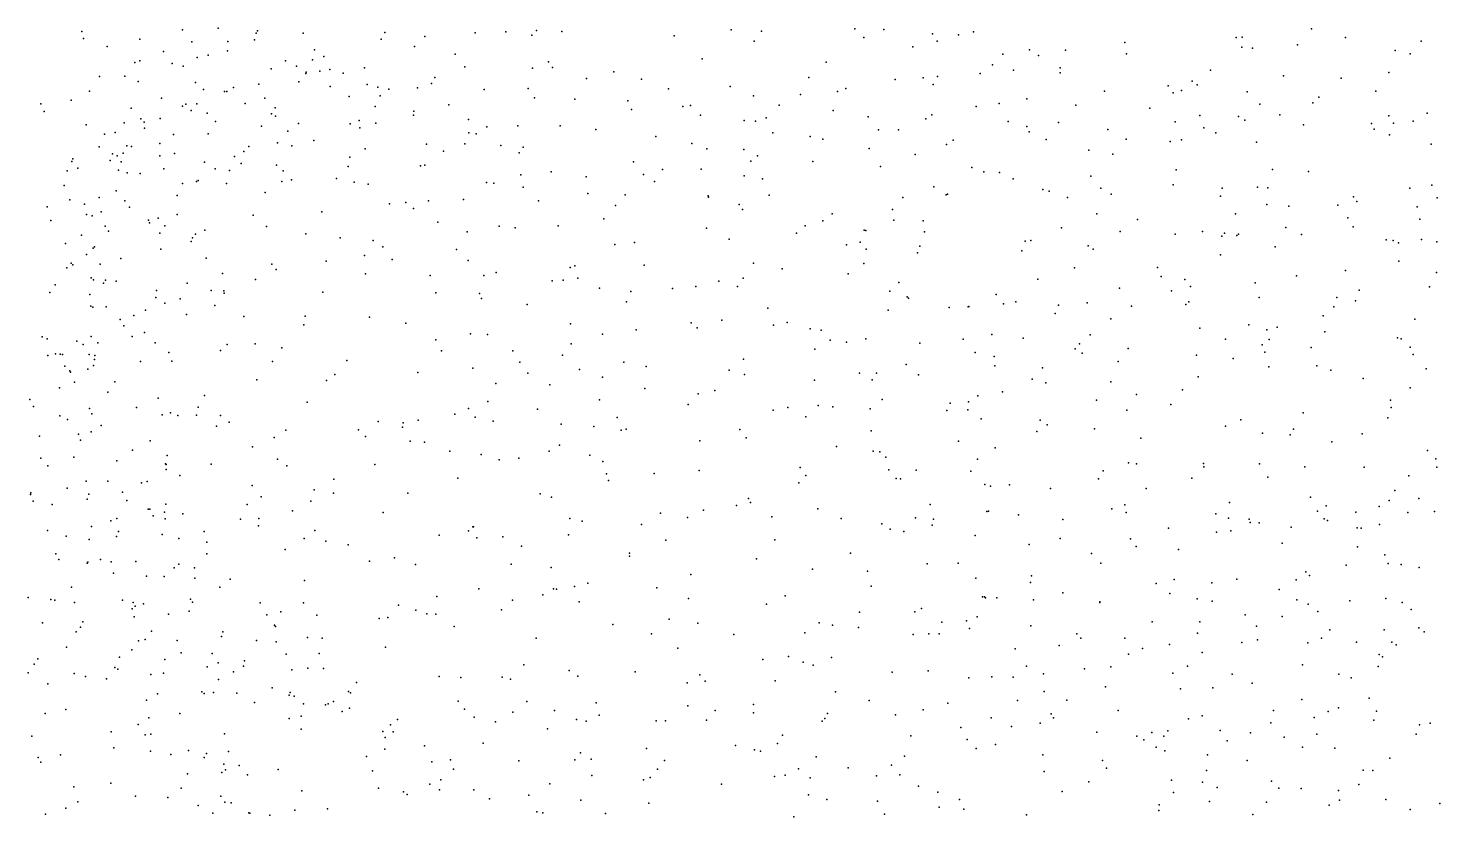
# Model space of a CAD drawing. Header units: metres. Extents: x -24.3 to 24.3, y -27.7 to 27.7.
# Drawn here: x -6.207 to -3.187, y 1.699 to 3.387 of the extents above; entities that cross this region are included whole.
import ezdxf

# ---------------------------------------------------------------- set-up
doc = ezdxf.new("R2010")
doc.units = ezdxf.units.M

msp = doc.modelspace()

# ---------------------------------------------------------------- linework, layer by layer
for p in [(-5.8775, 3.3838, 14.2317), (-5.8008, 3.387, 28.3962), (-4.7033, 3.3835, 17.2505), (-4.4388, 3.3854, 16.8929), (-4.3769, 3.3844, 13.0393), (-3.4621, 3.386, 22.4225), (-6.0926, 3.3801, 19.2052), (-6.0896, 3.3651, 17.1321), (-5.9688, 3.3639, 17.2583), (-5.8575, 3.3576, 28.2289), (-5.7801, 3.3589, 26.9518), (-5.7232, 3.3625, 13.8383), (-5.7201, 3.3762, 20.4579), (-5.7169, 3.3814, 17.4743), (-5.6191, 3.3764, 13.7524), (-5.4527, 3.3635, 13.6448), (-5.4446, 3.3782, 17.5902), (-5.3587, 3.3691, 29.0114), (-5.2513, 3.3773, 13.6479), (-5.1859, 3.3792, 1.4972), (-5.1297, 3.3722, 29.1382), (-5.1199, 3.3823, 13.4156), (-5.0656, 3.38, 17.5476), (-4.8258, 3.3704, 25.3034), (-4.6541, 3.3594, 25.3284), (-4.6388, 3.3807, 1.9202), (-4.4194, 3.3675, 13.348), (-4.2727, 3.3749, 16.7263), (-4.2629, 3.3591, 19.69), (-4.2173, 3.3728, 29.5216), (-4.1847, 3.3793, 25.1707), (-3.8611, 3.3562, 12.8481), (-3.6228, 3.367, 22.1378), (-3.6103, 3.3678, 15.7636), (-3.3891, 3.3674, -11.792), (-3.227, 3.3595, 22.9572), (-6.0383, 3.3478, 14.6155), (-5.918, 3.3371, 27.9988), (-5.846, 3.3244, 27.0603), (-5.8224, 3.3295, 14.0202), (-5.7814, 3.3385, 28.5175), (-5.5953, 3.3407, 26.3967), (-5.5751, 3.3262, -13.4372), (-5.3807, 3.3481, 1.3334), (-5.2942, 3.3312, 17.5349), (-4.3145, 3.347, 15.8265), (-4.122, 3.3313, 25.0275), (-4.0654, 3.3409, -24.0749), (-4.0461, 3.3286, -12.2338), (-3.9885, 3.34, 15.7684), (-3.858, 3.332, 24.8875), (-3.6106, 3.3465, 12.7808), (-3.588, 3.3443, 24.8957), (-3.4918, 3.3517, 15.9776), (-3.2827, 3.3395, 29.1818), (-3.2508, 3.3322, 24.8643), (-5.9797, 3.3138, 27.6539), (-5.9688, 3.3175, 27.513), (-5.8996, 3.3118, 19.3189), (-5.8763, 3.306, 16.2175), (-5.6874, 3.3002, 26.0689), (-5.6567, 3.317, 13.6086), (-5.6337, 3.3058, 26.5557), (-5.6125, 3.2933, 28.8166), (-5.5994, 3.319, 19.637), (-5.5834, 3.2954, 16.0767), (-5.5621, 3.2989, 25.8137), (-5.4878, 3.3022, 25.6509), (-5.2732, 3.3046, 13.4867), (-5.1289, 3.3017, 17.4809), (-5.094, 3.3152, 13.549), (-5.0859, 3.3026, 25.3605), (-4.9547, 3.294, 13.5464), (-4.7657, 3.3213, -12.8973), (-4.5005, 3.3144, 20.7168), (-4.1442, 3.3089, 13.1565), (-4.0992, 3.2975, 19.5111), (-3.9993, 3.3025, 24.9133), (-3.6777, 3.2973, 16.0956), (-3.2962, 3.2924, 12.5961), (-6.0551, 3.2835, 20.813), (-6.0008, 3.2843, 14.4783), (-5.9722, 3.2733, 14.2718), (-5.8493, 3.2708, 17.2096), (-5.714, 3.2671, 1.0426), (-5.6287, 3.2725, 26.1438), (-5.6136, 3.2901, 26.0068), (-5.5616, 3.262, 13.3507), (-5.5339, 3.2906, 13.5129), (-5.4824, 3.2663, 28.9643), (-5.3446, 3.2689, 19.7617), (-5.3378, 3.2816, 15.9713), (-5.0133, 3.2791, 29.2435), (-4.8957, 3.2777, 17.3684), (-4.7057, 3.262, 29.474), (-4.5373, 3.2818, 16.9307), (-4.3523, 3.2773, 16.8064), (-4.2929, 3.2806, 25.1745), (-4.2711, 3.2665, 2.3096), (-4.2622, 3.2838, 13.2108), (-4.1708, 3.2904, 16.625), (-3.9994, 3.2915, 16.4502), (-3.7684, 3.2637, 25.0561), (-3.7174, 3.2735, 24.817), (-3.7064, 3.2656, 12.7895), (-3.5214, 3.285, 24.7992), (-3.3987, 3.28, 19.0541), (-6.1158, 3.2327, 14.2389), (-6.0764, 3.2525, 16.9198), (-5.9222, 3.2371, 27.1524), (-5.8326, 3.2561, 13.843), (-5.7877, 3.2513, 13.3215), (-5.7826, 3.2516, 13.2017), (-5.7681, 3.2601, 13.4625), (-5.701, 3.2371, 17.2831), (-5.5209, 3.2409, 13.7747), (-5.4596, 3.2606, 13.4132), (-5.4543, 3.2422, 13.2742), (-5.4357, 3.2569, 17.4647), (-5.3749, 3.2593, 25.512), (-5.2322, 3.2559, 13.3822), (-5.1379, 3.2581, -13.1928), (-5.1243, 3.2377, 29.1877), (-5.0383, 3.2349, 20.2391), (-4.8379, 3.2572, 1.6514), (-4.6557, 3.2424, 13.1801), (-4.555, 3.245, 15.8088), (-4.4759, 3.2517, 25.3153), (-4.458, 3.2582, 29.6218), (-4.0709, 3.236, 13.063), (-3.9046, 3.2525, 16.3525), (-3.7581, 3.2487, 16.1835), (-3.74, 3.254, 29.4305), (-3.5995, 3.2506, 19.1611), (-3.4464, 3.2396, 29.2878), (-3.3239, 3.2521, 12.6304), (-6.1808, 3.2255, 14.7741), (-6.1735, 3.2091, 16.8326), (-5.9873, 3.216, 27.8794), (-5.8771, 3.2201, 13.5277), (-5.8703, 3.2245, 28.3878), (-5.8588, 3.2106, 12.9486), (-5.8469, 3.2249, 13.0819), (-5.825, 3.2049, 28.5334), (-5.7431, 3.226, 26.7666), (-5.6871, 3.2039, 26.4455), (-5.6793, 3.2169, 12.9806), (-5.4651, 3.2193, 1.141), (-5.3827, 3.2098, 29.0751), (-5.3073, 3.2231, 13.2627), (-4.9249, 3.2315, 20.0101), (-4.9171, 3.2131, 13.4536), (-4.807, 3.2196, 17.196), (-4.7907, 3.2216, 19.8332), (-4.601, 3.2222, 29.5863), (-4.4856, 3.2111, 1.8936), (-4.1796, 3.2192, 21.2139), (-4.1299, 3.2261, 24.925), (-3.9662, 3.2224, 29.5757), (-3.8076, 3.2161, 24.7559), (-3.5727, 3.2247, 16.0703), (-3.5299, 3.2016, 22.2677), (-3.4587, 3.2273, 12.5662), (-3.2141, 3.2049, 12.5231), (-6.0837, 3.1804, 14.6363), (-6.0021, 3.1847, 27.505), (-5.9668, 3.1928, 28.0662), (-5.9591, 3.186, 13.7095), (-5.9584, 3.1733, 13.0336), (-5.9253, 3.1938, 13.3044), (-5.8069, 3.1874, 14.0087), (-5.7087, 3.1771, 26.1298), (-5.6787, 3.1991, 26.2993), (-5.6294, 3.1834, 12.8736), (-5.5185, 3.1822, 25.6462), (-5.4994, 3.1893, 12.988), (-5.498, 3.174, 17.3292), (-5.4635, 3.1838, 20.4057), (-5.383, 3.2009, 13.117), (-5.2657, 3.1916, 29.1343), (-5.2265, 3.1757, 1.2677), (-5.1601, 3.1779, 25.39), (-5.0692, 3.1779, 13.3249), (-4.7694, 3.2009, 25.3105), (-4.676, 3.1898, -24.152), (-4.6515, 3.1878, 19.6522), (-4.6283, 3.1952, 25.2966), (-4.4101, 3.1977, 19.6177), (-4.287, 3.1933, 25.0492), (-4.2745, 3.2013, 16.7246), (-4.1107, 3.1877, 25.2537), (-4.071, 3.1766, 24.8199), (-4.0034, 3.185, 12.9745), (-3.7532, 3.187, -12.0131), (-3.7011, 3.2004, 3.0357), (-3.6922, 3.1736, 24.7358), (-3.618, 3.1978, 12.6257), (-3.6044, 3.1901, 29.3705), (-3.4792, 3.1799, 24.7889), (-3.3335, 3.183, 3.4651), (-3.2967, 3.1998, 16.0945), (-3.2866, 3.1835, 24.7912), (-3.2442, 3.1882, 24.29), (-6.0443, 3.1606, 14.4661), (-6.0218, 3.1639, 14.2958), (-5.8968, 3.1592, 12.8137), (-5.8222, 3.1613, 26.8778), (-5.6742, 3.142, 12.6678), (-5.6523, 3.1667, 25.8604), (-5.5966, 3.147, 25.7531), (-5.2646, 3.1628, 17.3671), (-5.2489, 3.1612, 25.8371), (-4.9928, 3.1702, 25.3419), (-4.8647, 3.1553, 25.6086), (-4.6147, 3.1628, 13.3652), (-4.5346, 3.1552, 16.8587), (-4.5072, 3.1495, 25.406), (-4.3886, 3.1693, 25.1666), (-4.3458, 3.1697, 13.2034), (-4.2287, 3.1472, 13.1365), (-4.0661, 3.1653, 16.5201), (-4.0299, 3.1489, 21.3587), (-3.8975, 3.1702, 12.878), (-3.8585, 3.1496, 29.5738), (-3.7641, 3.1445, 12.8022), (-3.7403, 3.148, 12.6235), (-3.6662, 3.1634, 15.6519), (-3.5795, 3.1429, 12.5019), (-3.328, 3.171, 12.4546), (-3.2946, 3.1588, 22.7621), (-6.0554, 3.1335, 18.9601), (-6.0271, 3.1185, 13.858), (-6.0171, 3.1142, 16.8715), (-6.0042, 3.1195, 14.0375), (-5.9968, 3.135, 12.9188), (-5.9863, 3.1338, 27.2133), (-5.926, 3.1138, 12.6855), (-5.9259, 3.1402, 16.9701), (-5.8949, 3.1187, 28.444), (-5.7661, 3.1122, 28.7028), (-5.7461, 3.1234, 26.6351), (-5.7354, 3.1341, 16.0219), (-5.6433, 3.1352, 20.6199), (-5.5191, 3.1108, 17.2216), (-5.4863, 3.1289, 25.9763), (-5.3555, 3.1389, 12.8805), (-5.3192, 3.1242, 19.5248), (-5.2733, 3.1398, 13.0257), (-5.196, 3.1357, 13.1458), (-5.1569, 3.1203, 15.8028), (-5.1489, 3.1328, 17.3141), (-4.7876, 3.1406, 13.3833), (-4.7556, 3.1289, 29.58), (-4.6767, 3.1271, 16.9595), (-4.6469, 3.1138, 29.6696), (-4.4079, 3.1294, 29.7439), (-4.3101, 3.1171, 13.0142), (-4.2427, 3.1382, -12.46), (-3.9379, 3.1263, 16.388), (-3.8866, 3.1178, 2.6971), (-3.2061, 3.1386, 18.9617), (-6.1245, 3.0819, 13.4349), (-6.1143, 3.102, 13.0231), (-6.1118, 3.1075, 13.228), (-6.1012, 3.0873, 14.7397), (-6.032, 3.1042, 27.6456), (-6.0147, 3.083, 27.4442), (-6.0089, 3.1009, 12.8023), (-5.9176, 3.0859, -13.6574), (-5.8306, 3.1005, 0.8742), (-5.8074, 3.0862, 26.7858), (-5.7771, 3.0822, 26.1245), (-5.752, 3.0976, 26.3595), (-5.6766, 3.0941, -24.0787), (-5.6623, 3.0821, 17.1199), (-5.5233, 3.0911, 28.9936), (-5.3679, 3.0923, 17.2948), (-5.359, 3.0936, 12.7261), (-4.9128, 3.1009, 20.3665), (-4.8503, 3.0847, 17.1205), (-4.7679, 3.0857, 17.0314), (-4.6615, 3.1024, 20.6778), (-4.5289, 3.1021, 29.7317), (-4.3842, 3.091, 16.733), (-4.1886, 3.0891, 2.1805), (-3.7515, 3.0836, 12.5178), (-3.5456, 3.0845, 12.3853), (-6.1305, 3.0507, 13.6011), (-5.9958, 3.0776, 28.1417), (-5.9679, 3.0764, 28.3016), (-5.8775, 3.0544, 12.5791), (-5.8473, 3.0588, 26.0964), (-5.844, 3.061, 28.5735), (-5.7836, 3.0545, 26.5327), (-5.6649, 3.0593, 28.8614), (-5.6445, 3.0624, 13.8997), (-5.5479, 3.0652, 19.3337), (-5.5101, 3.0577, 25.6), (-5.48, 3.0534, 15.8444), (-5.2271, 3.0567, 25.407), (-5.2111, 3.0553, 12.8646), (-5.1535, 3.0731, 13.0141), (-5.0888, 3.0799, 29.3097), (-5.0135, 3.0693, 17.2008), (-4.8909, 3.0736, 13.2473), (-4.8672, 3.059, 25.3374), (-4.676, 3.0712, 1.5724), (-4.6368, 3.0644, 13.2875), (-4.1628, 3.0794, 29.7675), (-4.1297, 3.078, 16.5702), (-4.1004, 3.0647, 24.7827), (-3.9342, 3.0704, 12.7821), (-3.7578, 3.0517, 16.1903), (-3.4683, 3.0803, 29.3159), (-3.2044, 3.0508, 12.3121), (-6.056, 3.0247, 14.1903), (-6.019, 3.039, 27.3278), (-5.8891, 3.0288, 16.9435), (-5.7008, 3.0353, 12.523), (-5.276, 3.0201, -13.3641), (-5.1482, 3.047, 20.4184), (-5.0105, 3.0332, 19.5622), (-4.9305, 3.0306, 29.4948), (-4.7525, 3.0284, 25.3285), (-4.7523, 3.0256, 29.6916), (-4.6224, 3.0294, 29.7506), (-4.3364, 3.0244, 29.8376), (-4.27, 3.0472, 24.9367), (-4.2435, 3.0303, 21.1094), (-4.241, 3.032, 16.6138), (-4.037, 3.0417, 12.8997), (-4.0231, 3.0383, 16.4619), (-3.9838, 3.025, 15.5909), (-3.9129, 3.045, 24.7072), (-3.8908, 3.0317, 12.6317), (-3.6565, 3.0279, 12.3581), (-3.6531, 3.0446, 29.4878), (-3.5771, 3.0466, 16.0757), (-3.5556, 3.0452, 3.0861), (-3.3722, 3.0258, 24.7293), (-3.2516, 3.0449, 16.1059), (-3.1933, 3.0242, 29.1862), (-6.167, 3.0049, 14.8428), (-6.1187, 3.0195, 12.8303), (-6.0873, 3.0103, 16.8115), (-6.0511, 2.9937, 27.6006), (-6.0006, 3.0179, 14.1877), (-5.9908, 3.0039, 12.6051), (-5.5796, 2.9942, 17.0812), (-5.4343, 3.0111, 29.0836), (-5.3999, 3.0141, 12.5757), (-5.3831, 3.0014, -24.1406), (-5.3508, 3.0177, 1.062), (-5.1158, 3.0179, 25.3809), (-4.9509, 3.0079, 17.0818), (-4.6863, 3.0099, 19.4957), (-4.6796, 2.9989, 15.67), (-4.4871, 2.9899, 29.8317), (-4.3582, 2.9989, 25.0136), (-3.5577, 3.0101, 12.2792), (-3.5104, 3.0065, 24.696), (-3.4053, 3.0083, 16.0492), (-3.365, 3.0163, 22.5708), (-3.236, 3.0048, 24.7292), (-6.1593, 2.9755, 13.818), (-6.0831, 2.9887, 14.424), (-6.071, 2.9852, 20.9259), (-6.0426, 2.9633, 27.9559), (-5.9503, 2.9763, 27.0524), (-5.9483, 2.9705, 25.9438), (-5.9297, 2.9803, 28.4758), (-5.9149, 2.964, 26.3114), (-5.8891, 2.9884, 26.9067), (-5.7259, 2.9868, 25.6525), (-5.698, 2.9624, 15.7696), (-5.3309, 2.9717, 29.1602), (-5.1999, 2.9637, 12.7508), (-5.1654, 2.96, 29.3014), (-5.0739, 2.9642, 1.1539), (-4.9759, 2.9791, 13.0678), (-4.5455, 2.9643, 13.2037), (-4.5077, 2.9746, 25.275), (-4.3558, 2.976, -24.2077), (-4.2924, 2.9748, 13.1207), (-3.9965, 2.9598, 19.2834), (-3.9213, 2.9896, 16.3402), (-3.834, 2.978, 12.4293), (-3.6243, 2.9897, 24.7343), (-3.5169, 2.9608, 15.5307), (-3.3844, 2.9812, -11.883), (-3.3725, 2.9616, 24.443), (-3.2299, 2.9786, 22.8838), (-6.0937, 2.944, 14.6825), (-6.0356, 2.9528, 27.4706), (-5.926, 2.9486, 15.6685), (-5.8592, 2.9305, 25.7184), (-5.8561, 2.9385, 26.8026), (-5.8498, 2.9466, 26.5416), (-5.8297, 2.9548, 19.0501), (-5.6139, 2.9471, 28.9541), (-5.5404, 2.9386, 0.9335), (-5.4696, 2.9329, 12.4759), (-5.2682, 2.9514, 17.129), (-4.7561, 2.9589, 13.1837), (-4.7077, 2.9359, 16.8409), (-4.5637, 2.9486, 16.7658), (-4.4193, 2.9549, 13.1768), (-4.4151, 2.9539, -12.6584), (-4.2896, 2.9515, 1.7844), (-4.0742, 2.9312, 12.8275), (-4.0626, 2.9329, 24.7153), (-3.8711, 2.9521, 29.7215), (-3.7533, 2.9459, 15.5346), (-3.6947, 2.9521, 16.0905), (-3.6539, 2.9418, 12.2281), (-3.6483, 2.9486, 2.903), (-3.6217, 2.9433, -24.1875), (-3.6177, 2.9462, 22.0638), (-3.4831, 2.9454, 12.1446), (-3.3023, 2.9342, 16.0581), (-3.2869, 2.9329, 29.2278), (-3.2268, 2.9349, 15.5011), (-3.1935, 2.9295, 23.2491), (-6.1278, 2.9264, 14.1284), (-6.0827, 2.9025, 12.6168), (-6.0688, 2.9164, 0.6097), (-6.0657, 2.9191, 27.747), (-5.9239, 2.9139, 12.4705), (-5.4883, 2.9004, 29.0672), (-5.4487, 2.9195, 25.457), (-5.291, 2.9134, 12.5877), (-4.9525, 2.9244, -13.2302), (-4.9104, 2.9281, 13.3556), (-4.4567, 2.9235, 25.3364), (-4.4273, 2.9289, 16.6728), (-4.415, 2.9144, 29.9109), (-4.3045, 2.9066, 24.9251), (-4.3002, 2.9206, 16.5986), (-4.0815, 2.9105, 16.4811), (-3.9399, 2.9211, 12.5325), (-3.9289, 2.9141, 24.6715), (-3.6567, 2.9022, 24.6511), (-3.5398, 2.919, 29.4241), (-3.276, 2.9275, 12.1056), (-6.1252, 2.8742, 16.742), (-6.1158, 2.8845, 15.4808), (-6.1118, 2.8804, 14.7958), (-6.0534, 2.8819, 25.9902), (-6.0092, 2.8943, 27.2435), (-5.8268, 2.8951, 28.6924), (-5.6861, 2.8822, 16.9264), (-5.6768, 2.8708, 12.3975), (-5.5699, 2.8883, 16.9869), (-5.4289, 2.892, 17.0637), (-5.2665, 2.8899, 25.4006), (-5.0479, 2.8752, 16.966), (-5.0382, 2.8782, 12.8664), (-4.8896, 2.8801, 12.986), (-4.656, 2.8844, 13.1375), (-4.5943, 2.8723, 29.8649), (-4.4195, 2.8833, 25.1197), (-3.9692, 2.8741, 29.8083), (-3.7915, 2.875, 24.6287), (-3.2753, 2.8887, 3.3934), (-6.0726, 2.8527, 27.908), (-6.0675, 2.8483, 26.1661), (-6.0467, 2.8411, 14.3638), (-6.0421, 2.8478, 25.841), (-6.0194, 2.8457, 28.217), (-5.8671, 2.8411, 25.6047), (-5.7921, 2.8621, 16.8688), (-5.721, 2.849, 0.802), (-5.4856, 2.8615, -13.543), (-5.3474, 2.8575, 12.4946), (-5.2327, 2.8576, 29.2808), (-5.2062, 2.864, 17.007), (-5.0866, 2.8466, 13.4556), (-5.063, 2.8481, 29.4571), (-5.0313, 2.8522, 25.6808), (-4.7302, 2.8459, 25.4953), (-4.6778, 2.8518, 16.736), (-4.4529, 2.8616, 15.5689), (-4.3446, 2.8429, 19.3479), (-4.0477, 2.8499, 12.622), (-3.7838, 2.8555, 2.459), (-3.7331, 2.8492, -12.081), (-3.5822, 2.8424, 12.0457), (-3.4937, 2.8572, 15.972), (-3.3889, 2.8687, 12.0174), (-3.1946, 2.8639, 12.0272), (-6.1611, 2.8212, -23.92), (-6.1499, 2.8379, 14.2121), (-6.0755, 2.8173, 12.5288), (-5.9343, 2.8104, 28.5639), (-5.9329, 2.8254, 26.4905), (-5.8159, 2.8257, 15.5031), (-5.7891, 2.8249, 26.1373), (-5.7886, 2.82, 28.7773), (-5.5772, 2.8218, 25.4114), (-5.3351, 2.8204, 29.209), (-5.2423, 2.8194, 20.611), (-5.2375, 2.8089, 12.5497), (-4.9851, 2.8308, 19.3563), (-4.9185, 2.8239, 20.6321), (-4.8293, 2.8302, 25.3725), (-4.779, 2.8341, 29.8007), (-4.6898, 2.8345, 1.305), (-4.3641, 2.8245, 1.5716), (-4.327, 2.8124, 29.9352), (-4.3243, 2.8093, 13.0662), (-4.1367, 2.817, 24.7788), (-3.8723, 2.8307, 16.2344), (-3.7612, 2.825, 16.1143), (-3.7204, 2.8342, 12.1078), (-3.5741, 2.811, 24.6428), (-3.4079, 2.8104, 12.5527), (-3.36, 2.8262, 29.296), (-3.2097, 2.8338, 23.9801), (-6.0735, 2.7922, 26.3204), (-6.0693, 2.7902, 28.0195), (-6.0408, 2.7906, 25.7247), (-5.9563, 2.7838, 27.0292), (-5.9153, 2.7985, 26.6566), (-5.8822, 2.8076, 26.8085), (-5.8084, 2.7936, -24.002), (-5.1402, 2.7956, 16.8989), (-4.9278, 2.8016, 29.6795), (-4.6253, 2.7877, 16.6316), (-4.3678, 2.7833, 25.0478), (-4.2369, 2.7896, 24.88), (-4.1961, 2.7905, -12.4938), (-4.1953, 2.7913, 12.9291), (-4.1208, 2.7975, 12.7963), (-4.0946, 2.8017, 29.8926), (-4.003, 2.7944, -24.2594), (-3.9416, 2.7994, 2.105), (-3.8471, 2.7924, 12.1876), (-3.7309, 2.7954, 12.7563), (-3.7243, 2.8016, 19.278), (-3.414, 2.7907, 11.9224), (-3.3677, 2.8036, 24.667), (-6.0108, 2.7636, 27.2315), (-6.0028, 2.7504, 25.6124), (-5.9816, 2.7719, 28.4504), (-5.8689, 2.7745, 16.7858), (-5.7463, 2.7699, 12.3315), (-5.6176, 2.7522, 16.8386), (-5.6147, 2.7706, 13.9177), (-5.4773, 2.7685, 12.3533), (-5.3997, 2.7558, 15.5148), (-5.047, 2.7544, 29.5362), (-4.789, 2.7565, 16.6576), (-4.7232, 2.7624, 13.0121), (-4.6132, 2.7514, -12.9127), (-4.584, 2.7574, 13.0717), (-4.01, 2.7767, 12.435), (-3.8915, 2.7649, 24.6681), (-3.5957, 2.7521, 15.9771), (-3.437, 2.7717, 3.1226), (-3.2405, 2.7647, 16.0169), (-6.1779, 2.7262, 14.247), (-6.1667, 2.7225, 26.1982), (-6.0727, 2.7276, 14.8662), (-5.9853, 2.7276, 26.5426), (-5.9589, 2.7359, 12.3591), (-5.3354, 2.72, 25.2964), (-5.2614, 2.7329, 29.2905), (-5.2251, 2.7316, 25.7933), (-4.9791, 2.7321, 15.518), (-4.9068, 2.7414, 16.6837), (-4.7763, 2.7459, -24.2595), (-4.5342, 2.7435, 13.1248), (-4.5109, 2.7407, 25.2937), (-4.4918, 2.7192, 16.55), (-4.4153, 2.7221, 25.1429), (-4.2074, 2.7218, 21.0874), (-4.1457, 2.7315, 16.4528), (-4.0788, 2.7239, 12.5328), (-3.9355, 2.731, -12.2704), (-3.7009, 2.7448, 24.746), (-3.6458, 2.7216, 21.9705), (-3.5571, 2.7412, 29.5081), (-3.5525, 2.7206, 15.3979), (-3.5353, 2.7475, 24.5963), (-3.433, 2.7375, 15.94), (-3.2779, 2.7243, 24.6649), (-3.2703, 2.7221, 11.82), (-6.1495, 2.6904, 26.3249), (-6.1393, 2.6896, 21.0472), (-6.1343, 2.689, 15.0312), (-6.1035, 2.7172, 14.6386), (-6.0903, 2.7104, 12.4685), (-6.0772, 2.689, 26.4343), (-6.0586, 2.714, 15.0199), (-5.9357, 2.7134, 26.8986), (-5.9065, 2.693, 25.4936), (-5.7959, 2.6971, 28.7764), (-5.7822, 2.71, 18.8987), (-5.7223, 2.7114, 16.7705), (-5.6647, 2.7032, 25.3467), (-5.3236, 2.6963, 16.8353), (-5.1704, 2.6964, 19.2028), (-5.0462, 2.7115, 12.6861), (-4.5244, 2.7002, 29.963), (-4.4566, 2.7148, 13.0545), (-4.3002, 2.7129, 16.4944), (-4.1816, 2.6928, 12.8585), (-3.9675, 2.7009, 12.2348), (-3.9581, 2.7118, 29.8521), (-3.9525, 2.6916, 16.2554), (-3.8542, 2.7013, 16.1645), (-3.5674, 2.7095, 11.844), (-3.5618, 2.6935, 2.5631), (-3.4628, 2.7034, 29.3833), (-3.2509, 2.7046, -11.9086), (-3.2443, 2.6884, 23.0923), (-6.1655, 2.6865, 25.8406), (-6.1294, 2.6638, 25.7256), (-6.0677, 2.6655, -13.9125), (-6.0657, 2.6779, 14.6109), (-6.0651, 2.6865, 27.4122), (-5.9673, 2.6735, 27.0933), (-5.9004, 2.6748, 26.7256), (-5.685, 2.6736, 15.3033), (-5.526, 2.6756, 25.3044), (-5.2561, 2.6592, 12.4332), (-5.1556, 2.6726, 25.265), (-5.0646, 2.6872, 16.6874), (-4.933, 2.6724, 12.7638), (-4.8857, 2.6634, 25.2874), (-4.6771, 2.679, 25.3276), (-4.329, 2.6674, 25.0052), (-4.1406, 2.6842, 19.3054), (-4.1393, 2.6644, 29.9395), (-4.0373, 2.6599, 21.2555), (-3.8752, 2.6734, 21.5317), (-3.7076, 2.6872, 16.007), (-3.6295, 2.6801, 24.6505), (-3.5528, 2.662, 15.9117), (-3.4502, 2.6647, 11.7683), (-3.2165, 2.6583, 23.8033), (-6.1183, 2.6539, 27.7015), (-6.117, 2.6511, 16.6383), (-6.1085, 2.6298, 27.9711), (-6.0797, 2.6574, 14.7549), (-6.0219, 2.63, 27.2704), (-5.7184, 2.6346, 12.2929), (-5.5692, 2.6333, 12.2821), (-5.5513, 2.6456, 29.0701), (-5.3736, 2.65, 29.1965), (-5.1383, 2.6491, 12.5755), (-5.028, 2.6565, -13.3859), (-4.9791, 2.6401, 13.4349), (-4.708, 2.6555, 29.9187), (-4.6753, 2.6457, 1.1111), (-4.525, 2.6338, 25.3571), (-4.4291, 2.6488, 15.4319), (-4.4015, 2.6342, 1.3277), (-4.3925, 2.649, 29.9963), (-4.3029, 2.6451, 12.9605), (-4.0595, 2.6359, 12.327), (-4.03, 2.6283, 24.9863), (-3.8915, 2.6304, 12.0522), (-3.7044, 2.6411, 2.234), (-3.4205, 2.6549, 24.6545), (-3.3516, 2.6372, 29.2263), (-6.1404, 2.6175, 14.3621), (-6.0369, 2.6082, 28.2587), (-5.8307, 2.601, 14.3147), (-5.2067, 2.627, 29.3618), (-5.0913, 2.6241, 29.5229), (-4.8883, 2.6161, 29.7865), (-4.7744, 2.6043, 25.2774), (-4.7383, 2.612, 12.8909), (-4.1758, 2.6, 1.4973), (-4.1232, 2.6086, 24.8167), (-3.8361, 2.6034, 15.347), (-3.7382, 2.6133, 21.78), (-3.2504, 2.6175, 3.3199), (-6.2044, 2.5925, 12.534), (-6.1961, 2.5776, 15.1402), (-6.0762, 2.5735, 28.0929), (-5.9759, 2.5755, 26.2243), (-5.9292, 2.5953, 26.8335), (-5.844, 2.5758, 16.6868), (-5.6109, 2.5867, 26.0224), (-5.2658, 2.5735, 13.6205), (-5.2242, 2.5879, 15.3799), (-5.1179, 2.5719, -24.1521), (-4.9854, 2.5917, 25.2452), (-4.7956, 2.5814, 29.86), (-4.6137, 2.5696, 12.9246), (-4.5821, 2.5756, 25.296), (-4.5171, 2.5794, 29.9894), (-4.4858, 2.5768, 12.9778), (-4.4061, 2.5723, 19.2841), (-4.3807, 2.5921, 25.0942), (-4.2423, 2.569, 16.3788), (-4.2349, 2.5849, 29.9836), (-4.1968, 2.5704, 12.7319), (-4.1957, 2.5873, 24.9109), (-3.922, 2.5912, 24.718), (-3.8573, 2.5694, 24.8359), (-3.7627, 2.5819, 24.676), (-3.2926, 2.5909, 24.6656), (-3.2917, 2.5755, 15.8601), (-6.1402, 2.5572, 26.4037), (-6.1236, 2.5494, 27.8697), (-6.0714, 2.5614, 26.5026), (-5.9212, 2.5593, 25.4291), (-5.9029, 2.5639, 20.9587), (-5.8876, 2.5585, 28.6176), (-5.8473, 2.5588, 0.5672), (-5.796, 2.5581, 25.3252), (-5.7777, 2.5442, 28.7947), (-5.4586, 2.545, 18.9736), (-5.4055, 2.5427, 25.8936), (-5.3732, 2.5484, 12.3179), (-5.2947, 2.5612, -13.5684), (-5.2515, 2.5546, 0.8125), (-5.213, 2.5464, 16.6175), (-5.0674, 2.5397, 12.5931), (-4.9475, 2.5537, 12.705), (-4.5438, 2.555, 16.4498), (-4.1689, 2.5508, 12.604), (-4.0427, 2.5485, 16.2302), (-4.0277, 2.5381, 24.7945), (-3.6127, 2.5489, 29.5744), (-3.4799, 2.5636, 22.2296), (-3.2986, 2.5533, 22.8071), (-6.1834, 2.5142, 25.6502), (-6.1002, 2.5184, 12.3708), (-6.0726, 2.523, 16.5954), (-6.0514, 2.5368, 14.7288), (-5.8047, 2.5355, 12.2926), (-5.6815, 2.5114, 20.8229), (-5.6565, 2.5267, -24.0014), (-5.5009, 2.5276, 16.6857), (-5.4856, 2.5134, 29.1264), (-5.4066, 2.5335, 20.747), (-4.9973, 2.5345, 29.6947), (-4.9392, 2.5269, 25.6059), (-4.9284, 2.5287, 16.5128), (-4.6851, 2.5283, 13.2246), (-4.6713, 2.5106, 29.951), (-4.4038, 2.5252, 29.9857), (-4.0498, 2.5236, 12.1211), (-3.926, 2.53, 11.9796), (-3.8271, 2.51, 29.7963), (-3.6456, 2.5353, 11.7422), (-3.567, 2.5203, 24.6823), (-3.5078, 2.5169, 11.6794), (-3.5007, 2.5289, 15.7834), (-3.3531, 2.5192, 11.6533), (-6.0955, 2.5053, 25.5425), (-5.9841, 2.4838, 14.9596), (-5.9467, 2.5042, 16.6381), (-5.7279, 2.4912, 16.657), (-5.3905, 2.5033, 16.6361), (-5.36, 2.5008, 25.1607), (-5.3054, 2.4816, 15.168), (-5.0931, 2.4822, 19.1017), (-5.0711, 2.4945, 29.5626), (-4.7706, 2.5043, 20.6858), (-4.4784, 2.492, -12.8515), (-4.3997, 2.4817, 12.93), (-4.3856, 2.4801, 25.1857), (-4.2168, 2.5035, 25.0037), (-4.1386, 2.489, 12.405), (-3.4181, 2.5016, 29.241), (-3.2138, 2.483, 23.3194), (-6.1803, 2.467, 12.4594), (-6.1654, 2.4505, 15.2364), (-6.1102, 2.4687, 18.734), (-6.0181, 2.4609, 27.2716), (-5.9141, 2.4547, 26.8898), (-5.9123, 2.4535, 27.0162), (-5.9104, 2.4727, 12.2978), (-5.8162, 2.4541, 28.7239), (-5.6739, 2.4644, 25.2309), (-5.6545, 2.4505, 28.9651), (-5.4659, 2.4531, 0.6596), (-5.2387, 2.4746, 29.3295), (-5.1999, 2.4632, 25.1303), (-5.1581, 2.4669, 12.4794), (-5.0059, 2.4732, 20.6734), (-4.9783, 2.46, 0.8668), (-4.5558, 2.447, 12.8606), (-4.3723, 2.4693, 16.3619), (-4.1767, 2.4649, 21.0698), (-3.8534, 2.4566, 21.5215), (-3.8361, 2.4547, 12.7285), (-3.6929, 2.4557, 15.8153), (-3.6924, 2.4482, 29.6736), (-3.5731, 2.4549, 15.2501), (-3.4764, 2.4483, 2.2991), (-3.349, 2.4475, 29.1448), (-3.1961, 2.4655, 3.1106), (-3.1937, 2.4474, 15.7785), (-6.0835, 2.4177, 14.4427), (-6.0373, 2.4173, 26.6086), (-5.953, 2.4167, -23.8665), (-5.9127, 2.4429, 26.7564), (-5.8832, 2.4301, 28.6147), (-5.5538, 2.4216, 12.2763), (-5.2883, 2.424, 16.5336), (-4.97, 2.4333, 16.4489), (-4.9659, 2.4194, 25.151), (-4.8682, 2.4338, 12.7186), (-4.7721, 2.4405, -24.251), (-4.5435, 2.4295, 16.3876), (-4.3665, 2.4418, 20.8848), (-4.3502, 2.4236, 1.1682), (-4.3411, 2.4225, 29.9714), (-4.3074, 2.441, 12.8601), (-4.1908, 2.4392, 12.5175), (-3.9174, 2.4223, 16.0075), (-3.9076, 2.44, 11.9023), (-3.7181, 2.4242, 1.8491), (-3.5554, 2.426, 15.7277), (-3.2533, 2.4294, 23.7933), (-6.2025, 2.3889, 26.3332), (-6.2022, 2.3928, 26.3894), (-6.1245, 2.4025, 27.7764), (-6.0778, 2.3895, 27.959), (-6.0059, 2.3939, 25.4242), (-5.9655, 2.4139, 28.4423), (-5.7281, 2.4081, 14.7106), (-5.596, 2.3988, 14.8994), (-5.5545, 2.3917, 25.1619), (-5.395, 2.3918, 25.1211), (-5.1124, 2.3905, 29.4548), (-4.5589, 2.414, 1.0324), (-4.161, 2.4104, 12.8889), (-4.1484, 2.4071, 15.261), (-4.1081, 2.4096, 12.2378), (-4.0202, 2.4021, -24.325), (-3.8154, 2.4019, 11.797), (-3.2837, 2.3975, 19.342), (-6.1971, 2.3752, 15.3373), (-6.1566, 2.3676, 25.5693), (-6.0815, 2.3792, 16.5165), (-5.9964, 2.3763, 28.2866), (-5.9511, 2.3576, 0.3977), (-5.9472, 2.3575, 26.2034), (-5.9133, 2.3686, 14.8468), (-5.7391, 2.3678, 16.5502), (-5.709, 2.384, 12.2686), (-5.6029, 2.3752, 16.5451), (-5.088, 2.3831, 25.1088), (-4.6923, 2.3659, 15.2392), (-4.6667, 2.3803, 25.2378), (-4.6625, 2.372, -13.0923), (-4.5179, 2.3587, 25.2552), (-4.2774, 2.368, 16.2545), (-3.8888, 2.3586, 29.7982), (-3.8609, 2.367, 24.8203), (-3.6373, 2.3722, 19.372), (-3.4641, 2.3834, 29.2912), (-3.4304, 2.365, 24.7297), (-3.317, 2.3637, 12.358), (-3.2955, 2.3764, 24.7176), (-3.2324, 2.3803, 23.5564), (-6.0309, 2.3327, 27.3232), (-6.0179, 2.3375, 28.1686), (-5.9405, 2.3431, 12.2889), (-5.9161, 2.3514, 25.3304), (-5.9144, 2.3371, 27.078), (-5.877, 2.3476, 18.7724), (-5.7534, 2.3365, 20.9354), (-5.7144, 2.3377, 25.2012), (-5.6423, 2.3544, 26.0286), (-5.4479, 2.3504, 16.5029), (-5.0488, 2.338, 15.1527), (-5.022, 2.3318, 29.5955), (-4.8548, 2.3489, 16.3934), (-4.7967, 2.3402, 25.4894), (-4.7626, 2.3554, 29.8634), (-4.6166, 2.341, 25.3609), (-4.4682, 2.3378, 29.9574), (-4.3815, 2.3264, 25.259), (-4.3089, 2.3395, 19.3415), (-4.2703, 2.3365, 12.6489), (-4.1567, 2.3529, 1.2663), (-4.153, 2.3532, 29.9303), (-4.0889, 2.3458, 25.0067), (-3.9937, 2.3359, 11.9658), (-3.8585, 2.3504, 24.7925), (-3.6667, 2.3475, 11.663), (-3.6394, 2.3383, 15.6996), (-3.5951, 2.3366, 29.5042), (-3.5931, 2.3294, 21.9854), (-3.5735, 2.3283, 24.7516), (-3.4491, 2.3534, 24.3013), (-3.4349, 2.3369, -12.0815), (-3.4274, 2.3338, 29.1108), (-3.3669, 2.3514, 22.4688), (-3.2557, 2.3508, 2.6393), (-3.1987, 2.3525, 11.5711), (-6.166, 2.3119, 16.4232), (-6.1261, 2.2999, 15.4071), (-6.0718, 2.3208, 27.4943), (-6.0189, 2.2989, 14.4892), (-6.0144, 2.3098, 26.6566), (-5.9208, 2.3034, 15.2817), (-5.8308, 2.3096, 28.6649), (-5.7148, 2.3218, 28.8457), (-5.617, 2.2953, 28.9713), (-5.5946, 2.3121, -13.9649), (-5.3282, 2.3019, 29.2196), (-5.2658, 2.3113, 12.3586), (-5.2559, 2.3201, 14.974), (-5.2548, 2.3197, 16.4244), (-5.2477, 2.2965, 25.0911), (-5.1918, 2.2984, 29.3377), (-5.0518, 2.3026, 12.5055), (-4.8951, 2.3248, 19.0859), (-4.3633, 2.3149, 12.9869), (-4.3344, 2.3099, 12.8194), (-4.2737, 2.3232, 29.9539), (-4.1811, 2.3014, 16.1638), (-3.768, 2.3168, 29.7093), (-3.6648, 2.3085, 24.5867), (-3.6344, 2.3113, 12.5519), (-3.5051, 2.3194, 15.6218), (-3.364, 2.3177, 15.1636), (-3.3557, 2.3171, 24.0706), (-3.3163, 2.325, 11.5479), (-6.0768, 2.2926, 14.3517), (-5.8852, 2.2948, 26.8559), (-5.8256, 2.287, 15.1205), (-5.6579, 2.2711, 0.4773), (-5.5705, 2.2894, 12.2712), (-5.5231, 2.2812, 14.5812), (-5.1521, 2.2787, 25.7229), (-4.8435, 2.2914, 29.7767), (-4.61, 2.2922, 20.7457), (-4.0657, 2.282, 12.0812), (-3.9999, 2.2951, 19.4341), (-3.8493, 2.2939, 15.8382), (-3.8369, 2.278, 11.7376), (-3.7464, 2.2713, 15.157), (-3.5247, 2.2852, 29.3261), (-3.3631, 2.2774, 15.5257), (-6.1484, 2.2618, 14.2344), (-6.1417, 2.2498, 25.5361), (-6.0813, 2.2418, 27.6169), (-6.0802, 2.2444, 27.8187), (-6.0529, 2.2503, 25.4338), (-6.0297, 2.245, 28.052), (-5.9774, 2.2457, 15.4241), (-5.8854, 2.2397, 14.7294), (-5.8251, 2.2619, 14.9228), (-5.4773, 2.2462, 29.0877), (-5.4235, 2.2534, 25.0923), (-5.3787, 2.2395, 12.3098), (-5.1745, 2.2398, 13.6301), (-4.9211, 2.2638, 12.6076), (-4.921, 2.2573, 25.0797), (-4.6492, 2.2516, 29.8903), (-4.448, 2.2638, 12.7963), (-4.2845, 2.2407, 20.9302), (-4.2181, 2.2423, 12.5135), (-3.9323, 2.263, 21.3239), (-3.9123, 2.2424, 1.3805), (-3.3874, 2.2382, 2.0999), (-3.3051, 2.2602, 22.9055), (-3.2978, 2.2413, 24.7685), (-3.2703, 2.2393, 2.3159), (-6.0251, 2.2204, 12.3231), (-5.9546, 2.2141, 25.3556), (-5.917, 2.2136, -14.2179), (-5.8956, 2.232, 12.2738), (-5.8516, 2.2319, 28.5473), (-5.8512, 2.21, 25.281), (-5.7755, 2.2076, 15.2603), (-5.6162, 2.2048, 18.8133), (-5.0886, 2.2327, 19.0262), (-4.7897, 2.2179, 0.8419), (-4.5296, 2.2295, 25.2404), (-4.4118, 2.2248, 15.126), (-4.1802, 2.2102, 15.115), (-4.0609, 2.2152, 25.0959), (-3.756, 2.2069, 29.6334), (-3.6218, 2.208, 29.4319), (-3.495, 2.2065, 29.1026), (-3.4742, 2.2236, 15.4675), (-3.4659, 2.2156, 22.1921), (-3.2317, 2.2332, 11.5244), (-6.1152, 2.1905, 26.5437), (-5.7972, 2.1909, 28.6869), (-5.2431, 2.1872, 29.2653), (-5.1062, 2.1745, 0.681), (-5.0836, 2.1869, 29.4169), (-5.077, 2.1867, 16.3284), (-5.0389, 2.1921, 14.9517), (-5.0101, 2.1993, 29.5313), (-4.8629, 2.1895, -13.3847), (-4.4037, 2.1929, 16.1931), (-4.0631, 2.2005, 21.1386), (-3.9937, 2.1785, 11.9398), (-3.7943, 2.1984, 24.914), (-3.7651, 2.1774, 15.6332), (-3.6751, 2.2001, 11.6214), (-3.5313, 2.186, 24.8288), (-6.2073, 2.1685, 26.3854), (-6.1589, 2.1642, -23.6935), (-6.1507, 2.1627, 14.1524), (-6.1084, 2.1579, 15.5809), (-6.0055, 2.1632, 16.2792), (-5.985, 2.1445, 26.6614), (-5.9828, 2.1583, 14.4113), (-5.9786, 2.15, 27.3268), (-5.9608, 2.1551, 28.1877), (-5.8606, 2.1651, 26.7814), (-5.8563, 2.1584, 16.3069), (-5.7112, 2.1576, 25.2016), (-5.6185, 2.1576, 20.9098), (-5.4154, 2.1523, 14.1716), (-5.3335, 2.1708, 13.9208), (-5.1714, 2.1628, 12.4337), (-5.0284, 2.1591, 12.521), (-4.7949, 2.1665, 15.0827), (-4.6277, 2.1541, 25.1992), (-4.5881, 2.1725, 13.1541), (-4.2965, 2.145, 16.1113), (-4.1661, 2.1704, 16.0435), (-4.1614, 2.1704, 12.3719), (-4.1593, 2.168, 25.2664), (-4.1348, 2.1682, 12.8396), (-4.0563, 2.1639, 29.8121), (-3.9149, 2.1595, 11.8268), (-3.9144, 2.1577, 29.7236), (-3.7062, 2.1658, 19.5168), (-3.6743, 2.1606, 1.5396), (-3.4934, 2.1639, -24.3514), (-3.4693, 2.1545, 11.5508), (-3.38, 2.1617, 15.3437), (-3.3028, 2.1668, 28.8599), (-3.2678, 2.158, 23.136), (-6.1772, 2.1147, 12.4408), (-6.0904, 2.1164, 25.4914), (-5.9805, 2.1272, 21.1209), (-5.9076, 2.133, 0.3258), (-5.8631, 2.1395, 28.4365), (-5.6969, 2.1315, 14.8828), (-5.667, 2.138, 15.092), (-5.59, 2.1306, 16.2848), (-5.4567, 2.1235, 29.0878), (-5.4384, 2.1259, 25.0904), (-5.378, 2.1419, 25.8541), (-5.3546, 2.1337, 16.2912), (-5.3353, 2.1332, 12.3456), (-5.1949, 2.1425, 25.0757), (-4.836, 2.1223, 13.3921), (-4.515, 2.1146, 0.9188), (-4.4287, 2.137, 25.2809), (-4.3104, 2.1377, -12.8269), (-4.2528, 2.1156, 12.5887), (-4.2002, 2.1188, 12.4746), (-4.1775, 2.1271, -24.3621), (-3.8027, 2.1167, 11.6955), (-3.7009, 2.1168, 15.4874), (-3.6037, 2.1318, 29.2843), (-3.5245, 2.1282, 29.0131), (-3.448, 2.1388, 28.9129), (-3.2483, 2.1432, 23.3672), (-6.1051, 2.0953, 15.7282), (-6.0959, 2.1051, 16.1576), (-5.9437, 2.0966, 12.2982), (-5.7943, 2.0851, 28.5981), (-5.7913, 2.0953, 18.7284), (-5.6805, 2.1096, 15.3332), (-5.6784, 2.1063, 28.8318), (-5.2964, 2.1064, 18.885), (-4.9567, 2.1106, 16.2925), (-4.8743, 2.0907, 12.5874), (-4.7746, 2.114, 16.3003), (-4.6978, 2.0898, 29.7628), (-4.5456, 2.0929, -24.3075), (-4.4869, 2.1095, 12.7216), (-4.4308, 2.1048, 29.8594), (-4.3141, 2.0894, 12.9648), (-4.2806, 2.0912, 19.4768), (-4.2586, 2.0911, 25.3109), (-4.1937, 2.102, 29.8258), (-4.0627, 2.1081, 15.8855), (-3.9641, 2.0906, 25.1667), (-3.7058, 2.0923, 24.9536), (-3.5797, 2.1076, 21.9629), (-3.4227, 2.0997, 12.3482), (-3.3062, 2.0992, 11.5148), (-3.232, 2.104, 24.8149), (-3.2209, 2.0952, 12.226), (-6.1253, 2.0622, 26.2847), (-5.9861, 2.0565, 27.4235), (-5.9713, 2.076, 16.1712), (-5.9574, 2.0787, 15.6424), (-5.8891, 2.0768, 27.1794), (-5.7192, 2.0764, 15.4478), (-5.6767, 2.0739, 16.206), (-5.6097, 2.0829, 14.9868), (-5.5784, 2.0817, 25.974), (-5.4429, 2.0623, 16.2099), (-5.1206, 2.0815, 29.3342), (-4.8177, 2.0602, 25.4442), (-4.0962, 2.0587, 29.7729), (-4.0019, 2.0661, 19.5621), (-3.9551, 2.0813, 15.7323), (-3.8611, 2.0816, 15.0827), (-3.8232, 2.0598, 25.0841), (-3.7656, 2.0684, 29.5212), (-3.6112, 2.0721, 15.3692), (-3.5771, 2.0779, 11.6008), (-3.4695, 2.0718, 15.269), (-3.4408, 2.0816, 19.5689), (-3.3657, 2.0732, 24.8452), (-3.29, 2.0729, 23.6171), (-3.2804, 2.0673, 28.7669), (-6.1945, 2.0259, 0.0456), (-6.1868, 2.0375, 18.6358), (-6.012, 2.0411, 27.5946), (-5.9155, 2.0357, 15.858), (-5.8805, 2.0503, 26.7096), (-5.8137, 2.0489, 12.2501), (-5.8008, 2.0288, 27.031), (-5.7448, 2.0331, 14.6401), (-5.6559, 2.0477, 25.1733), (-5.5849, 2.0486, 15.1509), (-5.147, 2.0245, 25.068), (-4.6356, 2.0359, 25.179), (-4.5806, 2.0425, 19.2938), (-4.5493, 2.0302, 14.9735), (-4.5284, 2.0238, 29.7971), (-4.4886, 2.04, 20.7843), (-3.8537, 2.0476, 15.5772), (-3.6955, 2.0509, 12.5138), (-3.4814, 2.0246, 24.919), (-3.3172, 2.0465, 1.9844), (-3.3097, 2.0414, 15.2071), (-6.2075, 2.0072, 25.7299), (-6.1094, 2.0058, 26.4825), (-6.0853, 1.9995, 14.0951), (-6.0401, 1.9944, 0.1972), (-6.0222, 2.0188, 12.3419), (-6.0159, 2.0156, 26.58), (-5.9453, 2.0039, 14.2736), (-5.9181, 2.0064, 27.3011), (-5.8245, 2.0206, 25.2753), (-5.7683, 2.0098, 15.691), (-5.7467, 2.0215, 28.714), (-5.6435, 2.0137, 14.7693), (-5.6092, 2.0175, 15.4245), (-5.5755, 2.0165, 0.4295), (-5.3282, 1.9996, 20.8605), (-5.2821, 1.9976, 16.1756), (-5.1932, 1.9979, 14.618), (-5.1757, 1.9939, 29.2579), (-5.0501, 2.0121, 13.6559), (-5.0315, 2.0004, 12.5313), (-4.9092, 2.0093, 25.0864), (-4.7707, 2.0029, 12.5949), (-4.3587, 2.0086, 16.0398), (-4.2823, 2.0119, 29.8051), (-4.1948, 1.997, 15.9011), (-4.1458, 1.9989, 12.2932), (-4.1002, 1.998, 1.1476), (-4.0713, 2.0214, 25.374), (-4.0354, 2.0052, 24.8642), (-3.9473, 2.016, 25.2598), (-3.8915, 2.0203, 29.6206), (-3.7586, 2.0069, -24.3785), (-3.7271, 2.022, 21.6598), (-3.6319, 2.0047, 29.1498), (-3.4031, 2.0049, 11.5511), (-3.3772, 1.9969, 22.607), (-3.3189, 2.0207, 22.9084), (-6.1656, 1.9841, 12.4399), (-5.8359, 1.9666, -23.7307), (-5.8311, 1.9634, 14.3548), (-5.811, 1.9654, 28.3993), (-5.8003, 1.9932, 16.0571), (-5.7614, 1.9641, 26.7963), (-5.6853, 1.9757, 15.9199), (-5.6471, 1.9656, 12.2827), (-5.5223, 1.9672, 14.87), (-5.5181, 1.9646, 15.295), (-5.5049, 1.9869, 16.1146), (-4.7975, 1.9863, 0.7353), (-4.759, 1.9893, 25.1359), (-4.6096, 1.9906, 12.6495), (-4.4804, 1.9669, 12.6429), (-4.0338, 1.9676, -12.6438), (-3.9023, 1.9778, 21.3131), (-3.7421, 1.9735, 25.136), (-3.6733, 1.9753, 11.6512), (-3.5891, 1.9853, 15.2513), (-5.9544, 1.9493, 27.4658), (-5.9309, 1.9623, 28.0656), (-5.7235, 1.9438, 14.4886), (-5.6494, 1.96, 15.6583), (-5.6383, 1.9575, 16.0685), (-5.6183, 1.941, 14.655), (-5.5715, 1.939, 28.9645), (-5.5661, 1.9414, 15.7523), (-5.5541, 1.9462, 15.9075), (-5.2874, 1.9471, 29.1869), (-5.1408, 1.9458, 12.478), (-4.9926, 1.9434, 16.1611), (-4.7962, 1.9369, 16.1507), (-4.656, 1.9399, 16.1104), (-4.4081, 1.9481, 25.1275), (-4.2397, 1.9423, 14.9548), (-4.0907, 1.9484, 12.7827), (-3.9852, 1.9487, 11.9432), (-3.4827, 1.9505, 24.172), (-3.3385, 1.9529, 15.1152), (-6.1713, 1.9207, 26.3461), (-6.1271, 1.9288, 13.9688), (-5.9496, 1.9109, 27.7565), (-5.883, 1.9203, 26.6568), (-5.6494, 1.9095, 28.8341), (-5.6237, 1.9146, 25.2033), (-5.5361, 1.9247, 12.3033), (-5.52, 1.9321, 15.4799), (-5.4172, 1.9077, 15.019), (-5.2744, 1.9297, 12.4044), (-5.2532, 1.9126, 0.5324), (-5.2075, 1.9029, 14.1662), (-5.1707, 1.9233, 14.391), (-5.0816, 1.9267, -13.8343), (-5.0341, 1.9073, 19.1207), (-5.0138, 1.9037, 29.3539), (-4.9856, 1.9169, 20.7537), (-4.8642, 1.9048, -13.5407), (-4.8438, 1.9048, 29.4976), (-4.7562, 1.9063, 29.5948), (-4.7377, 1.9269, 13.4123), (-4.6555, 1.9215, 29.6675), (-4.5088, 1.9038, 29.7327), (-4.503, 1.9095, 16.0203), (-4.4973, 1.9205, 25.281), (-4.3517, 1.9173, 25.3659), (-4.2929, 1.928, 15.901), (-4.1472, 1.9109, 15.7444), (-4.0187, 1.9196, 29.6526), (-4.0142, 1.9108, 15.5945), (-3.8757, 1.927, 15.456), (-3.725, 1.909, 1.3955), (-3.6956, 1.9157, 29.2048), (-3.5434, 1.9269, 28.8944), (-3.4564, 1.9116, 15.004), (-3.4263, 1.9244, -12.286), (-3.4043, 1.9327, 24.9545), (-3.3283, 1.9064, 11.5763), (-3.3228, 1.9252, 28.7333), (-6.0304, 1.8811, -14.6115), (-5.9725, 1.8972, 25.4758), (-5.9571, 1.8747, 26.5589), (-5.9449, 1.8763, 12.3807), (-5.7877, 1.8771, 25.3021), (-5.6235, 1.8868, 14.5279), (-5.449, 1.8819, 29.0629), (-5.4321, 1.896, 15.8229), (-5.427, 1.8813, -14.2178), (-5.0966, 1.8876, 16.0979), (-4.5937, 1.8739, 25.2441), (-4.319, 1.8726, 29.7341), (-4.212, 1.8906, 19.6218), (-4.1034, 1.8924, 12.2042), (-4.0426, 1.8994, 12.0675), (-3.9212, 1.8803, 25.4905), (-3.8033, 1.8795, 24.5929), (-3.769, 1.8834, 19.6849), (-3.657, 1.8841, 29.0705), (-3.5922, 1.8787, 15.1772), (-3.5488, 1.9006, 12.3716), (-3.4506, 1.8761, 22.2556), (-3.2377, 1.8759, 15.0829), (-3.2305, 1.8961, 19.6747), (-3.2079, 1.9, 11.5697), (-6.1996, 1.8719, 12.5313), (-6.0246, 1.8469, 26.2275), (-5.4447, 1.8439, 14.7912), (-5.444, 1.869, 15.6525), (-5.3596, 1.8511, 15.1203), (-5.234, 1.8567, 15.9878), (-4.8845, 1.8452, 12.535), (-4.6945, 1.8521, 25.2008), (-4.6538, 1.8429, 20.7049), (-4.6046, 1.8561, 14.8273), (-4.1988, 1.8645, 29.6998), (-4.1794, 1.8457, 12.4208), (-4.1382, 1.8542, 25.4774), (-3.8353, 1.8722, 29.4523), (-3.8209, 1.8643, 11.7937), (-3.7943, 1.8483, 12.5448), (-3.7779, 1.8716, 29.3301), (-3.6424, 1.8617, 25.2082), (-3.52, 1.8698, 11.6065), (-3.4809, 1.8483, 19.7318), (-3.4116, 1.8464, 25.0468), (-6.1865, 1.8265, 21.3083), (-6.1807, 1.816, 25.8962), (-6.1384, 1.8319, 25.7504), (-5.9458, 1.8397, 14.0821), (-5.9025, 1.8327, 27.8634), (-5.8645, 1.8414, 25.3873), (-5.8313, 1.8262, 12.383), (-5.8261, 1.835, 28.2344), (-5.7788, 1.8393, 18.6748), (-5.4837, 1.8281, 14.6406), (-5.3437, 1.8172, 15.2833), (-5.3039, 1.8212, 15.7281), (-5.1581, 1.8193, 29.2623), (-5.0377, 1.8215, 25.119), (-5.0257, 1.8364, -24.1083), (-5.0027, 1.8228, 0.6101), (-4.8458, 1.8201, 25.172), (-4.6405, 1.8401, 16.0104), (-4.5214, 1.8279, -13.2066), (-4.333, 1.8293, 13.0804), (-4.0367, 1.8322, 25.5368), (-3.9089, 1.8201, 1.2171), (-3.7759, 1.8405, -12.4793), (-3.6847, 1.8321, 25.3177), (-3.5992, 1.8195, 28.9239), (-3.2943, 1.8251, 23.1013), (-5.8668, 1.7911, 27.5827), (-5.7936, 1.7944, 27.3215), (-5.7891, 1.8119, 28.3573), (-5.7857, 1.7998, 26.6848), (-5.7561, 1.8088, 27.176), (-5.738, 1.7889, 28.7503), (-5.6724, 1.8007, 26.9966), (-5.4712, 1.7975, 20.9666), (-5.2975, 1.8014, 15.4735), (-5.0016, 1.7876, 15.9503), (-4.8768, 1.7831, 15.9967), (-4.8611, 1.8016, 25.4195), (-4.6109, 1.7854, -24.2782), (-4.5878, 1.7887, 29.6623), (-4.5591, 1.802, 15.9282), (-4.5342, 1.7826, 13.3156), (-4.453, 1.8045, 25.3478), (-4.3924, 1.7873, 19.5285), (-4.3603, 1.8098, 15.801), (-4.3426, 1.7893, 25.4202), (-4.0337, 1.7964, 15.4785), (-3.9001, 1.8033, 11.9563), (-3.6865, 1.7981, 15.2046), (-3.3512, 1.7995, 22.8074), (-3.3309, 1.7987, 23.5635), (-6.1101, 1.7637, 13.8287), (-6.0306, 1.771, 12.4659), (-5.8803, 1.7606, 21.1707), (-5.6219, 1.7549, 12.384), (-5.4578, 1.7605, 25.2144), (-5.4044, 1.7529, 25.7972), (-5.348, 1.7693, 25.1592), (-5.3279, 1.7571, 14.9331), (-5.3248, 1.7787, 29.1906), (-5.2539, 1.7571, 12.4733), (-5.0912, 1.7697, 15.8368), (-4.8913, 1.7782, 14.5781), (-4.7245, 1.7694, 15.9221), (-4.303, 1.7651, 15.6956), (-4.2616, 1.7519, 12.4689), (-3.9954, 1.7538, 12.7301), (-3.9381, 1.7742, 25.5822), (-3.7616, 1.7776, 25.4984), (-3.7573, 1.7517, 14.9083), (-3.695, 1.7734, 29.1291), (-3.664, 1.7623, 21.7186), (-3.5472, 1.7756, 21.9457), (-3.5318, 1.7603, 15.0735), (-3.4842, 1.7601, 28.8563), (-3.4044, 1.7557, 1.7026), (-3.3607, 1.7683, 15.0779), (-6.1014, 1.7315, 26.1944), (-5.9779, 1.7433, 25.6048), (-5.9091, 1.7405, 12.4536), (-5.8441, 1.7236, 25.4839), (-5.7951, 1.7434, 14.1067), (-5.7865, 1.7307, 28.5672), (-5.7732, 1.7291, 27.4231), (-5.3968, 1.7474, 14.7087), (-5.2208, 1.7375, 15.3353), (-5.1367, 1.746, 25.1576), (-5.0254, 1.735, 12.4848), (-4.8798, 1.7286, 15.7953), (-4.5383, 1.7461, 15.8035), (-4.4987, 1.7361, 12.5434), (-4.3902, 1.7325, 25.0683), (-4.2148, 1.7362, 15.5808), (-3.7877, 1.725, 11.8955), (-3.6803, 1.7319, 11.7968), (-3.5578, 1.7305, 11.6924), (-3.4237, 1.7245, 22.4463), (-3.4019, 1.7353, 11.6379), (-3.3027, 1.7364, 25.0027), (-3.1874, 1.728, 1.9367), (-6.1709, 1.7052, 13.6789), (-6.1269, 1.7179, 25.9795), (-5.8123, 1.7072, 28.0343), (-5.7353, 1.7075, 26.0238), (-5.7337, 1.7071, 0.289), (-5.6909, 1.7032, 28.8831), (-5.637, 1.7136, 26.849), (-5.5674, 1.7161, -14.5107), (-5.1192, 1.7102, -14.0669), (-5.1067, 1.7078, 15.5444), (-4.9726, 1.7065, 15.6957), (-4.5694, 1.6994, 25.339), (-4.3754, 1.7051, 12.5154), (-4.2588, 1.72, 25.4925), (-4.206, 1.7158, 24.9331), (-4.0713, 1.7036, 29.663), (-3.7888, 1.7128, 29.3936), (-3.5875, 1.7043, 28.9907), (-3.2509, 1.7148, 24.8809)]:
    msp.add_point(p)

doc.saveas('drawing.dxf')
